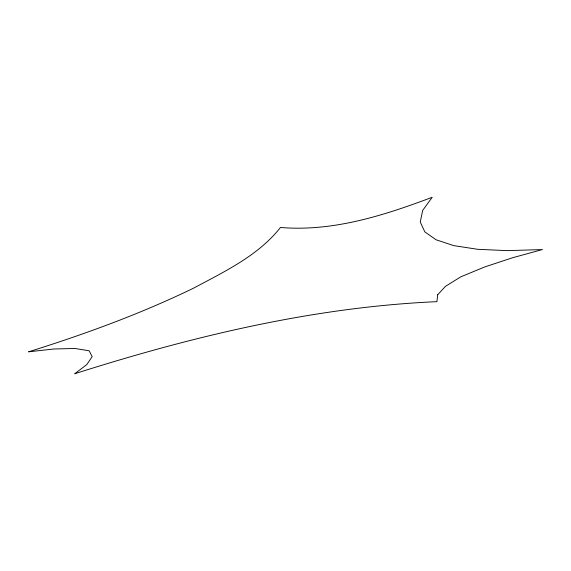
<?xml version="1.0" encoding="UTF-8"?>
<svg xmlns="http://www.w3.org/2000/svg" width="571" height="571" viewBox="0 0 571 571"><rect width="100%" height="100%" fill="white"/><g stroke="black" fill="none" stroke-linecap="round" stroke-linejoin="round"><path stroke-width="0.86" d="M437.707 294.764L436.901 301.659C313.429 307.119 192.134 336.398 74.737 373.734L86.785 364.598L92.188 356.661L89.155 350.78L74.929 348.474L53.888 348.995L28.55 351.822C84.972 334.156 140.659 313.814 193.904 287.998C224.831 271.411 258.256 255.63 280.468 227.465C332.686 231.883 383.955 215.517 432.204 197.266L422.654 210.456L420.263 222.062L424.838 231.89L436.116 239.791L453.824 245.637L477.691 249.299L507.376 250.64L542.45 249.556L512.886 257.657L484.843 266.9L460.818 276.814L445.409 286.371L437.707 294.764"/></g></svg>
